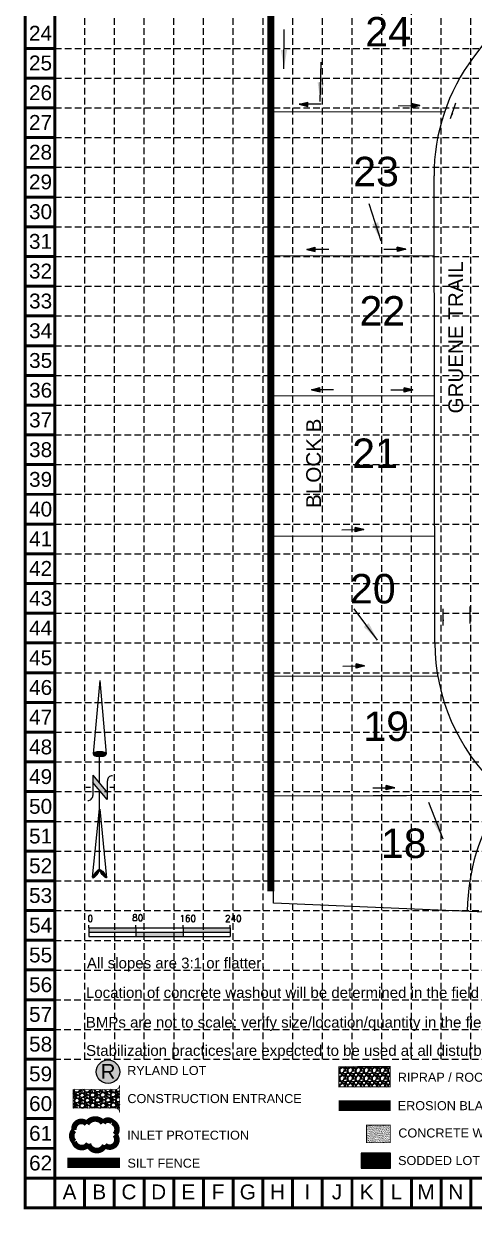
# Model space of a CAD drawing. Header units: feet. Extents: x 4581 to 6603, y 1998 to 5231.
# Drawn here: x 4581 to 5346, y 1998 to 4010 of the extents above; entities that cross this region are included whole.
import ezdxf
from ezdxf.enums import TextEntityAlignment as Align

# ---------------------------------------------------------------- set-up
doc = ezdxf.new("R2010")
doc.units = ezdxf.units.FT
doc.header["$LTSCALE"] = 0.5
doc.header["$MEASUREMENT"] = 0
doc.linetypes.add('ACAD_ISO02W100', pattern=[15, 12, -3])
doc.linetypes.add('DASHED', pattern=[0.75, 0.5, -0.25])
doc.layers.get('0').update_dxf_attribs({"linetype": 'CONTINUOUS'})
for name, color, linetype in [('1 ARROWS', 7, 'CONTINUOUS'), ('1 BLOCK NUMBERS', 7, 'CONTINUOUS'), ('1 LOT NUMBERS', 7, 'CONTINUOUS'), ('1 STREET NAMES', 7, 'CONTINUOUS'), ('1 WATER', 5, 'CONTINUOUS'), ('BASE', 7, 'CONTINUOUS'), ('GRID', 254, 'DASHED'), ('LEGEND', 7, 'CONTINUOUS'), ('lotline', 7, 'CONTINUOUS'), ('NARROW', 7, 'CONTINUOUS'), ('PL', 7, 'CONTINUOUS')]:
    doc.layers.add(name, color=color, linetype=linetype)
doc.styles.add('L120', font='simplex.shx', dxfattribs={"height": 4.8})
doc.styles.add("L200'", font='ARIAL.TTF', dxfattribs={"height": 0.001968503937008})
doc.styles.add('ROMANS', font='romans.shx', dxfattribs={"oblique": 15, "height": 10})
doc.styles.add('ryland', font='ARIAL.TTF', dxfattribs={"height": 25})
doc.styles.get("Standard").update_dxf_attribs({"font": 'ARIAL.TTF', "height": 8})
doc.dimstyles.get("Standard").update_dxf_attribs({"dimtxt": 0.18, "dimasz": 0.18, "dimexe": 0.18, "dimexo": 0.0625, "dimgap": 0.09, "dimtad": 0, "dimtih": 1, "dimtoh": 1, "dimdec": 4, "dimzin": 0, "dimdsep": 46, "dimtxsty": 'Standard', "dimcen": 0.09, "dimadec": 0, "dimazin": 0, "dimtfac": 1, "dimtdec": 4, "dimtofl": 0, "dimtmove": 0, "dimatfit": 3, "dimfxl": 0, "dimtolj": 1, "dimtzin": 0, "dimarcsym": 0})

# ---------------------------------------------------------------- blocks, each defined once
blk = doc.blocks.new('flow arrow')
at = {"layer": '1 ARROWS'}
h = blk.add_hatch(color=256, dxfattribs=at)
h.paths.add_polyline_path([(7712.200204669037, 11253.85982939965), (7702.478075900201, 11256.38426563634), (7702.481077897115, 11253.84832409164)])
h.paths.add_polyline_path([(7702.481077897116, 11253.84832409164), (7702.484079894028, 11251.31238254695), (7712.20020466902, 11253.85982939966)])
for p, q in [((7712.200204669033, 11253.85982939966), (7702.478075900201, 11256.38426563634)), ((7702.478075900201, 11256.38426563634), (7702.484079894028, 11251.31238254695)), ((7687.074698123304, 11253.8300863272), (7712.200204669033, 11253.85982939966)), ((7712.200204669033, 11253.85982939966), (7702.484079894028, 11251.31238254695))]:
    blk.add_line(p, q, dxfattribs=at)
blk = doc.blocks.new('A$C49C64A3C')
h = blk.add_hatch(color=7)
h.paths.add_polyline_path([(82.12218233609381, 7.2075095948782), (82.12218233609383, 14.415019127905), (2.122182336093829, 14.415019127905), (2.122182336093829, 7.207509594879411)])
h.paths.add_polyline_path([(82.12218233609383, 7.2075095948782), (82.12218233609381, 6.184291123645379e-08), (162.1221823360938, 6.184291123645379e-08), (162.1221823360938, 7.207509594876986)])
h.paths.add_polyline_path([(162.1221823360938, 14.415019127905), (162.1221823360938, 7.207509594876986), (242.1221823360938, 7.207509594875773), (242.1221823360938, 14.415019127905)])
at = {"color": 7}
for p, q in [((2.122182336093829, 14.415019127905), (2.122182336093829, 19.21501912790427)), ((2.122182336093829, 14.415019127905), (82.12218233609383, 14.415019127905)), ((2.122182336093829, 14.415019127905), (2.122182336093829, 6.18429112364538e-08)), ((2.122182336093829, 7.207509594879411), (242.1221823360938, 7.207509594875773)), ((2.122182336093829, 6.18429112364538e-08), (82.12218233609383, 6.18429112364538e-08)), ((82.12218233609383, 14.415019127905), (82.12218233609383, 19.21501912790427)), ((82.12218233609383, 14.415019127905), (242.1221823360938, 14.415019127905)), ((82.12218233609383, 14.415019127905), (82.12218233609383, 6.18429112364538e-08)), ((82.12218233609383, 6.18429112364538e-08), (242.1221823360938, 6.18429112364538e-08)), ((162.1221823360938, 14.415019127905), (162.1221823360938, 19.21501912790427)), ((162.1221823360938, 14.415019127905), (162.1221823360938, 6.18429112364538e-08)), ((242.1221823360938, 14.415019127905), (242.1221823360938, 19.21501912790427)), ((242.1221823360938, 14.415019127905), (242.1221823360938, 6.18429112364538e-08))]:
    blk.add_line(p, q, dxfattribs=at)
at = {"color": 7, "style": 'L120'}
for s, p in [('0', (-1.742777385516092e-06, 24.93908516749889)), ('80', (75.82820618808546, 26.10985366174009)), ('160', (155.8992816811369, 24.93908516749889)), ('240', (233.3315418504935, 24.93912702550824))]:
    blk.add_text(s, height=11, dxfattribs=at).set_placement(p)
blk = doc.blocks.new('North Arrow')
at = {"layer": 'NARROW'}
for p, q in [((32.43254981860446, 3.058265073213988), (32.43254981860446, 4.631385762768332)), ((0, 0), (22.36344290151465, 2.002084736559482)), ((0, 0), (22.3340256442134, -2.022002755547874)), ((28.76667448424996, -2.091662794246076), (34.01874137947743, 2.319861484284047)), ((36.17825519122562, 2.333068732823449), (30.46489879658111, 2.333068732823449)), ((36.15693846157228, 2.319861484284047), (31.03953994826952, -2.091662794246076)), ((39.10239171702415, 0.006637234364461619), (59.96415737125062, 2.108618273159664)), ((21.65859055236069, -0.04755806894536363), (21.65587945617517, -0.04755806894536363)), ((31.2002493849468, -0.04755806894536363), (21.65859055236069, -0.04755806894536363)), ((28.76667448424996, -2.091662794246076), (34.95439482978327, -2.091662794246076)), ((32.43254981860446, -4.261561808689294), (32.43254981860446, -2.800806882678444)), ((57.4539157862273, -0.04755806894536363), (33.41071549255503, -0.04755806894536363)), ((59.8310793026576, -2.141789640390925), (39.04486644576536, -0.007715046158409677)), ((57.69334596529006, -0.02703537367779063), (57.76929195033517, -0.01344045038422337)), ((57.76514189648879, -0.05039075473177945), (57.69334596529006, -0.02703537367779063))]:
    blk.add_line(p, q, dxfattribs=at)
blk.add_lwpolyline([(22.36469003275943, -2.029144276148145), (22.58571216360451, -1.926685835660464, 0.09157658552841703), (22.86600292222374, -1.437143250313966, 0.04830551554414139), (23.03449076013294, -0.7510674610057322), (23.07365352004581, -0.007926344824227272), (23.0138871940153, 0.8191116749912908, 0.04830551554426889), (22.86600292222374, 1.421290560665511, 0.0915765855283463), (22.58571216360451, 1.91083314601201), (22.36469003275943, 2.01329158649969), (22.14366790191434, 1.91083314601201, 0.09157658552851158), (21.86337714329511, 1.421290560665511, 0.04830551554418233), (21.71549287155813, 0.8191116749912908), (21.65572654552761, -0.007926344824227272), (21.71549287155813, -0.8349643646397453, 0.04830551554422624), (21.86337714329511, -1.437143250313966, 0.09157658552816902), (22.14366790191434, -1.926685835660464)], format="xyb", close=True, dxfattribs=at)
for points in [[(57.45558378554506, -0.03134526075882604), (57.43996657389744, 0.0836624617477355, -0.06681784727068599), (57.67471216397553, 0.4712181194372533, -0.03073031192727785), (58.00862399094058, 0.8372912985578296), (58.52165351551321, 1.292257312707079), (59.07299621394941, 1.699951556056476, -0.03073031192742202), (59.50028108291463, 1.950818694931513, -0.06681784727061153), (59.92804734067704, 2.100220530974184), (60.03732810972451, 2.061125939999329)], [(60.03732810972451, 2.061125939999329), (60.05294532137214, 1.946118217492767, -0.06681784727066456), (59.81819973129404, 1.558562559803249, -0.03073031192683177), (59.43379851860755, 1.137137013811298), (58.97125837981093, 0.7375233665334235), (58.41991568137473, 0.3298291232385964, -0.03073031192764033), (57.99263081235495, 0.07896198436355917, -0.03669233332525137), (57.76236303227506, -0.01733721801429056)], [(57.45558378554506, -0.03527464659782709), (57.43996657389744, -0.150282369049819, 0.06681784727068599), (57.67471216397553, -0.5378380267393368, 0.03073031192727785), (58.00862399094058, -0.903911205859913), (58.52165351551321, -1.358877220063732), (59.07299621394941, -1.766571463358559, 0.03073031192742202), (59.50028108291463, -2.017438602233597, 0.06681784727061153), (59.92804734067704, -2.166840438276267), (60.03732810972451, -2.127745847301412)], [(60.03732810972451, -2.127745847301412), (60.05294532137214, -2.012738124794851, 0.06681784727066456), (59.81819973129404, -1.625182467105333, 0.03073031192683177), (59.43379851860755, -1.203756921113381), (58.97125837981093, -0.804143273835507), (58.41991568137473, -0.3964490305406798, 0.03073031192764033), (57.99263081235495, -0.1455818916656426, 0.03669233332525137), (57.76236303227506, -0.04928268934236257)]]:
    blk.add_lwpolyline(points, format="xyb", dxfattribs=at)
for centre, start, end in [((30.46491631666868, 3.862994872579293), 178.8769027564139, 270), ((34.95439482978327, -3.621588933947351), 358.8769027564139, 90)]:
    blk.add_arc(centre, 1.529926139739004, start, end, dxfattribs=at)
for points in [[(23.02743242273209, -0.7618279882990464), (21.67003612299595, -0.04525802260104683), (23.06525461068304, -0.04525802260104683), (21.71626324154204, 0.8195677980802429)], [(23.06525461068304, -0.04525802260104683), (21.71626324154204, 0.8195677980802429), (23.01902749208239, 0.7489697719211108), (21.85494459723486, 1.41965102062386)], [(23.01902749208239, 0.7489697719211108), (21.85494459723486, 1.41965102062386), (22.86773874044229, 1.437300527177285), (22.14491470462235, 1.910307302568981)], [(22.86773874044229, 1.437300527177285), (22.14491470462235, 1.910307302568981), (22.58617356370451, 1.910307302568981), (22.35503797086494, 2.002084736559482)], [(31.04573626156707, -2.092600781761575), (36.15173163068903, 2.358604768796795), (28.74698772917327, -2.064361571265181), (34.01267678058502, 2.358604768796795)], [(57.44388876337325, 0.08001449623407098), (57.69525844847522, -0.01106567331589758), (57.49810575425727, 0.2124947428819723), (57.77083364797363, -0.01106567331589758)], [(57.450460519849, -0.04004572727353661), (57.68868669199946, -0.016585683588346), (57.44388876337325, 0.08001449623407098), (57.69525844847522, -0.01106567331589758)], [(57.49810575425727, 0.2124947428819723), (57.77083364797363, -0.01106567331589758), (57.59996797960412, 0.3891350717640307), (57.940056377156, 0.06345446541672572)], [(57.59996797960412, 0.3891350717640307), (57.940056377156, 0.06345446541672572), (57.68211493557828, 0.4981552747267415), (58.06984856753843, 0.1324545938769006)], [(57.68211493557828, 0.4981552747267415), (58.06984856753843, 0.1324545938769006), (57.83819415180915, 0.663755583063903), (58.29493122679196, 0.2580348277115263)], [(57.83819415180915, 0.663755583063903), (58.29493122679196, 0.2580348277115263), (58.02877508955135, 0.8569559427633067), (58.51837094691291, 0.405695102581376)], [(58.02877508955135, 0.8569559427633067), (58.51837094691291, 0.405695102581376), (58.26042950528063, 1.069476338470849), (58.73031009321494, 0.5657754006460891)], [(58.26042950528063, 1.069476338470849), (58.73031009321494, 0.5657754006460891), (58.51837094691291, 1.297176762400341), (59.04904028220699, 0.8114158579883224)], [(58.51837094691291, 1.297176762400341), (59.04904028220699, 0.8114158579883224), (58.69580837170361, 1.422756996180397), (59.26097942850902, 0.9949561996836565)], [(59.26426530671961, 0.9963362022790534), (58.69416543257103, 1.419996991044172), (59.44663154890804, 1.149516487475921), (59.00303798687673, 1.64907741756906)], [(59.44663154890804, 1.149516487475921), (59.00303798687673, 1.64907741756906), (59.61749721722299, 1.335816834307479), (59.27576588053853, 1.822957741314895)], [(59.61749721722299, 1.335816834307479), (59.27576588053853, 1.822957741314895), (59.80972109409777, 1.551097235151246), (59.4926338442383, 1.954057985367399)], [(59.80972109409777, 1.551097235151246), (59.4926338442383, 1.954057985367399), (59.93129858887187, 1.730497569169529), (59.69471535579942, 2.039618144699489)], [(59.93129858887187, 1.730497569169529), (59.69471535579942, 2.039618144699489), (60.05287608364597, 1.941637962281675), (59.93129858887187, 2.103098262887215)], [(60.05287608364597, 1.941637962281675), (59.93129858887187, 2.103098262887215), (60.03644669248388, 2.064458190925507)], [(22.86773874044229, -1.439569039612252), (21.72466817219174, -0.8747848301754857), (23.02743242273209, -0.7618279882990464), (21.67003612299595, -0.04525802260104683)], [(22.5777686330548, -1.930225321557373), (21.86334952788457, -1.446628842222708), (22.86773874044229, -1.439569039612252), (21.72466817219174, -0.8747848301754857)], [(22.36344290151465, -2.014942952937417), (22.14491470462235, -1.930225321557373), (22.5777686330548, -1.930225321557373), (21.86334952788457, -1.446628842222708)], [(57.4373170068975, -0.1421659174229717), (57.68868669199946, -0.02210569386079442), (57.450460519849, -0.04004572727353661), (57.68868669199946, -0.016585683588346)], [(57.45703227632475, -0.1932260124704044), (57.69525844847522, -0.02762570418781252), (57.4373170068975, -0.1421659174229717), (57.68868669199946, -0.02210569386079442)], [(57.52603571929285, -0.3257062591183058), (57.76426189149788, -0.05108574781843345), (57.45703227632475, -0.1932260124704044), (57.69525844847522, -0.02762570418781252)], [(57.63446970111545, -0.4802665469105705), (57.90062583830149, -0.1021458429204358), (57.52603571929285, -0.3257062591183058), (57.76426189149788, -0.05108574781843345)], [(57.78397716092513, -0.6624268860650773), (58.09120677609826, -0.2001260253382497), (57.63446970111545, -0.4802665469105705), (57.90062583830149, -0.1021458429204358)], [(57.97455809866733, -0.8735672791772231), (58.33600470472447, -0.3477863002626691), (57.78397716092513, -0.6624268860650773), (58.09120677609826, -0.2001260253382497)], [(58.24071423585337, -1.113687726247008), (58.61366141578401, -0.5423666625029), (57.97455809866733, -0.8735672791772231), (58.33600470472447, -0.3477863002626691)], [(58.61366141578401, -1.433848322321865), (58.92746278743289, -0.771447089027788), (58.24071423585337, -1.113687726247008), (58.61366141578401, -0.5423666625029)], [(58.91431927448139, -1.64498871543401), (59.20019068109468, -1.004667523229728), (58.61366141578401, -1.433848322321865), (58.92746278743289, -0.771447089027788)], [(59.11804372517508, -1.794028992899257), (59.56985198281473, -1.35518817585762), (58.91760515269198, -1.651888728247286), (59.20019068109468, -1.011567536097573)], [(59.34805520177179, -1.927889242142555), (59.81300697236293, -1.62152867174882), (59.11804372517508, -1.794028992899257), (59.56985198281473, -1.35518817585762)], [(59.53699320043597, -1.324828119304584), (59.41377276652929, -1.18406785724801), (59.20840537670301, -1.014327541233797)], [(59.58299549571166, -2.052089473381784), (59.92801271066128, -1.787128980031412), (59.34805520177179, -1.927889242142555), (59.81300697236293, -1.62152867174882)], [(59.78343406819477, -2.12522960951901), (60.04630432717022, -2.007929391147627), (59.58299549571166, -2.052089473381784), (59.92801271066128, -1.787128980031412)], [(59.92308389326354, -2.166629686616943), (60.03808963156189, -2.132129622386856), (59.78343406819477, -2.12522960951901), (60.04630432717022, -2.007929391147627)]]:
    blk.add_solid(points, dxfattribs=at)
blk = doc.blocks.new('RYLAND')
h = blk.add_hatch(color=81)
h.paths.add_polyline_path([(1.163803512038626, -1.047574358368308, 1), (-1.408206742229694, -1.047574358368308, 1)])
h.paths.add_polyline_path([(-1.347681687434942, -2.227609507270699), (1.104228271637368, -2.227609507270699), (1.104228271637368, 0.2098904927293006), (-1.347681687434942, 0.2098904927293006)], flags=25)
at = {"color": 5}
blk.add_circle((-0.1222016150955341, -1.047574358368308), 1.286005127134161, dxfattribs=at)
at = {"layer": 'BASE', "color": 5, "style": 'ryland'}
blk.add_text('R', height=1.625, dxfattribs=at).set_placement((-0.1217267078987874, -1.821359507270699), align=Align.CENTER)

msp = doc.modelspace()

# ---------------------------------------------------------------- hatches: boundary and pattern name
at = {"layer": 'BASE'}
h = msp.add_hatch(dxfattribs=at)
h.set_pattern_fill('AR-SAND', color=30, scale=1.184313445661678, style=0)
h.set_pattern_definition([(37.50000000000001, (6164.614647570298, 2022.050738943008), (-0.07460388099659002, 2.281963297062795), [0, -1.80015643740575, 0, -2.013332857624852, 0, -1.924509349200226]), (7.500000000000001, (6164.614647570298, 2022.050738943008), (2.095970347867393, 3.34230553067278), [0, -0.9711370254425755, 0, -1.622509420556498, 0, -0.6217645589723807]), (327.5, (6163.157942032133, 2022.050738943008), (3.688120078570185, 0.006702093193546066), [0, -0.5921567228308389, 0, -2.13176420219102, 0, -2.783136597304943]), (317.5, (6163.157942032133, 2022.050738943008), (3.560196157156253, 1.03944297248034), [0, -0.2960783614154194, 0, -1.39748986588078, 0, -1.598823151643265])])
h.paths.add_polyline_path([(5202.989524385287, 2110.874247367634), (5202.989524385287, 2140.482083509176), (5162.44334469653, 2140.482083509176), (5162.44334469653, 2110.874247367634)])
at = {"layer": 'LEGEND', "linetype": 'ACAD_ISO02W100'}
h = msp.add_hatch(dxfattribs=at)
h.set_pattern_fill('GRAVEL', color=240, scale=13.683208120327, style=0)
h.set_pattern_definition([(228.0128, (4141.933195111835, 1514.809836939925), (-109.4656407728681, -123.1488914404341), [1.840884087676312, -182.2478530769499]), (184.9697, (4140.701706381004, 1513.441516127848), (164.1985118320586, 13.6830891722953), [3.159014892323653, -312.7423785575847]), (132.5103999999999, (4137.554568513331, 1513.167851965471), (136.8319542004777, -150.5154080099817), [2.227462083491792, -220.5190199298498]), (267.2737, (4132.218117346404, 1509.74704993535), (13.68315363005935, 273.6641664427232), [2.876730308801307, -284.7962458384969]), (292.8337, (4132.081285265201, 1506.87357623008), (-68.41617613979288, 164.1984483455325), [2.820861770046014, -279.2656983643828]), (357.2737, (4133.175941914824, 1504.273766687235), (-273.6641664427232, 13.68315363005936), [2.876730308801307, -284.796245838497]), (37.69419999999999, (4136.049415620094, 1504.136934606023), (-177.8818060758705, -136.8319499150846), [3.804328670486393, -376.6282373475743]), (72.2553, (4139.059721406565, 1506.463079986491), (95.782604110627, 301.0305270784553), [3.591677933088396, -355.5762385246242]), (121.4296, (4140.154378056192, 1509.883882016563), (-109.4657776325649, 177.8816376475457), [2.886472752982982, -285.7611172591019]), (175.2364, (4138.649225162954, 1512.346859478244), (150.5153022722848, -13.6830922599688), [3.295354378034568, -161.4722961076531]), (222.3974, (4135.365255214077, 1512.620523640669), (-164.1985980301889, -150.5151809801482), [4.261607802659602, -421.8994871770875]), (138.8141, (4145.764493385528, 1509.610217854187), (-95.78249716404484, 82.09921195987174), [1.45453870639888, -143.9999476778546]), (171.4692, (4144.6698367359, 1510.568042422577), (177.8816820950194, -27.36652447537467), [2.767250960630551, -273.958501896414]), (225, (4141.933195111835, 1510.978538666215), (-1.519141270592494e-15, -13.68321235458141), [1.935092975584765, -17.41587782988725]), (203.1986, (4140.97537054341, 1512.620523640669), (68.4160369162965, 27.3664343745288), [1.042085764027864, -103.1661211921392]), (291.8014, (4140.017545974989, 1512.210027397031), (-13.68320689568875, 41.04962809664416), [1.473722564183578, -72.21261089311716]), (30.9638, (4140.5648742998, 1510.841706585003), (41.04959729953606, 27.36645022345871), [2.393589913280661, -77.39253984235562]), (161.5651, (4142.61735551785, 1512.073195315819), (27.36642218727993, -13.68318627129098), [1.730802678348284, -41.53930532998316]), (16.38950000000001, (4132.081285265201, 1512.210027397031), (136.8321112845983, 41.04952460790304), [2.424664478921943, -240.0423991576377]), (70.3462, (4134.407430645655, 1512.894187803046), (-54.73276745010645, -150.5153185455413), [2.034159402375931, -201.3813566557654]), (293.1986, (4142.61735551785, 1514.809836939925), (-27.3664343745288, 68.4160369162965), [2.084157844847607, -102.1240491113195]), (343.6105, (4143.438348005072, 1512.894187803046), (-136.8321112845983, 41.04952460790306), [2.424664478921925, -240.0423991576355]), (339.444, (4132.081285265201, 1503.726438362434), (-68.41606584089283, 27.3663614588573), [2.338186603601476, -114.5711983093048]), (294.7751, (4134.270598564452, 1502.905445875206), (-68.41593372545104, 150.5153361453337), [1.95913437225216, -193.9545902003349]), (66.80140000000002, (4142.754187599055, 1501.126628819539), (27.36643437452882, 68.4160369162965), [2.084157844847607, -102.1240491113195]), (17.35400000000001, (4143.575180086275, 1503.042277956419), (-177.8817331919732, -54.7327572545753), [2.293729860418534, -227.0786404370695]), (69.444, (4136.049415620094, 1501.126628819539), (-27.36636145885734, -68.41606584089281), [1.169093301800739, -115.7402916111056]), (101.3098999999996, (4141.933195111835, 1501.126628819539), (-13.68317572070145, 54.73284277424066), [0.6977067820554712, -69.07323140444589]), (165.9638, (4141.796363030631, 1501.810789225554), (41.04963183187223, -13.68318153879662), [2.820861770046011, -53.59644204691482]), (186.009, (4139.059721406565, 1502.494949631568), (136.8320777948655, 13.68319878128899), [2.614176911388474, -258.8031447808396]), (303.6901, (4140.5648742998, 1509.610217854187), (-13.68322638066662, 27.36641018954473), [1.9734196415298, -47.36208507992335]), (353.1572, (4141.659530949428, 1507.968232879732), (232.6145293632698, -27.36652567792303), [3.445349705449616, -341.0890324615627]), (60.94540000000001, (4145.080332979511, 1507.557736636094), (-54.73283285348139, -95.78246210443602), [1.408768375236386, -139.4684796446458]), (90, (4145.764493385528, 1508.789225366959), (-13.683208120327, 13.68320812032699), [0.8209924872196195, -12.86221563310738]), (120.2564, (4138.786057244158, 1502.905445875206), (54.73276251636509, -95.7824904462604), [1.900926004908308, -188.1922765470798]), (48.01279999999999, (4137.828232675738, 1504.54743084966), (109.4656407728681, 123.1488914404341), [3.681768175352624, -180.4069689892735]), (0, (4140.291210137396, 1507.284072473718), (13.683208120327, 13.68320812032699), [3.557634111285019, -10.12557400904197]), (325.3048, (4143.848844248682, 1507.284072473718), (-136.8320026478014, 95.78257464916175), [2.163506768737383, -214.1870059065035]), (254.0546, (4145.627661304325, 1506.052583742902), (-13.68320660554633, -54.73283421431572), [1.992302468735853, -97.62295780013795]), (207.646, (4145.080332979511, 1504.136934606023), (-259.9808969149787, -136.8321867441691), [3.243809733045321, -321.1376972166033]), (175.4261, (4142.206859274242, 1502.631781712781), (-177.881713203752, 13.68313698353212), [3.431734913369862, -339.7413869769973])])
h.paths.add_polyline_path([(5115.538061591667, 2205.846218087112), (5202.616241981427, 2205.691484270564), (5202.616241981427, 2239.899504571332), (5115.538061591667, 2239.768202891136)])
at = {"layer": 'LEGEND'}
h = msp.add_hatch(dxfattribs=at)
h.set_pattern_fill('GRAVEL', color=4, scale=12.44970291672194, angle=-43.93425516442545, style=0)
h.set_pattern_definition([(184.0785448355745, (-12737.33032357329, -5361.216496655048), (-149.465947986859, -11.58532023161568), [1.674933231604101, -165.8186887216761]), (141.0354448355745, (-12739.0010180255, -5361.33562434488), (116.2237569529474, -94.69070403242064), [2.874238012977763, -284.5494761368781]), (88.57614483557452, (-12741.23583963268, -5359.528192089244), (-5.363406075089284, -185.0004118373348), [2.026662238407333, -200.6398105963842]), (223.3394448355745, (-12746.89188070784, -5358.400739917907), (181.7256205669983, 170.6717188418237), [2.617400641805787, -259.1226137399613]), (248.8994448355745, (-12748.79551732968, -5360.197111581008), (58.82855915861327, 150.775909850644), [2.566568504796811, -254.0906305665659]), (313.3394448355745, (-12749.71950017612, -5362.591594315273), (-170.6717188418237, 181.7256205669983), [2.617400641805788, -259.1226137399613]), (353.7599448355745, (-12747.923128513, -5364.495230937127), (-202.9313662494744, 22.63941433040155), [3.461378452233285, -342.6761928776311]), (28.32104483557454, (-12744.48226048189, -5364.871460431234), (252.7946416588465, 136.7744733043853), [3.267897619204509, -323.5219763485725]), (77.49534483557453, (-12741.60551960574, -5363.321129979834), (40.57011718418591, 185.6553929784827), [2.626264830282477, -260.000504541132]), (131.3021448355745, (-12741.03688137928, -5360.757161836885), (89.98240280703857, -103.9835098384561), [2.998286852839977, -146.9159935406443]), (178.4631448355746, (-12743.01583749318, -5358.504730116113), (-202.6039047305734, 5.035906370325624), [3.877435074007217, -383.8663586698817]), (94.87984483557395, (-12738.10243112464, -5367.04202313886), (-10.93039045476184, 114.2589676681644), [1.323415869750456, -131.0187313419264]), (127.5349448355745, (-12738.21500929345, -5365.72339854613), (99.27519804285235, -130.2251351133393), [2.517790568769095, -249.2618638938804]), (181.0657448355745, (-12739.74896594223, -5363.726832318646), (-8.638011133476697, -8.96548728729936), [1.760649436185719, -15.84588227478023]), (159.2643448355745, (-12739.33998884287, -5362.046313584873), (62.10344851855478, -25.2590590682494), [0.9481444747317093, -93.86596685646045]), (247.8671448355745, (-12740.22671301259, -5361.710617528038), (16.94854402909691, 35.53446367385042), [1.340870353239703, -65.7028340542892]), (347.0295448355745, (-12740.73189447811, -5362.952686317759), (44.17247418142632, -7.98301700584396), [2.177814081519252, -70.41580604014638]), (117.6308448355745, (-12738.60965103973, -5363.441493980617), (9.292978254737346, -26.24149087198322), [1.574775371639067, -37.79464626844636]), (332.4552448355745, (-12745.4266940301, -5356.700572620977), (115.5688272479321, -59.48371541563674), [2.206087356843128, -218.4032085641009]), (26.4119448355745, (-12743.47066123987, -5357.720759833602), (-130.8800069545222, -64.06835600050677), [1.8507852853028, -183.2273573041868]), (249.2643448355745, (-12736.88204934764, -5361.648397078056), (25.2590590682494, 62.10344851855477), [1.8962764997605, -92.91783483143159]), (299.6762448355745, (-12737.55344146133, -5363.421845417501), (-63.74090243051605, 113.2764917732461), [2.206087356843126, -218.4032085641009]), (295.5097448355746, (-12750.78225927558, -5362.259173019024), (-27.55145676395057, 61.12099136730208), [2.127405234409445, -104.2429062848744]), (250.8408448355745, (-12749.86606226112, -5364.179183443452), (50.19077008537318, 141.8103351536847), [1.782523564210413, -176.4700943005921]), (22.86714483557454, (-12745.43040296297, -5370.700261675596), (61.12102088329075, 27.5513917814406), [1.896276499760503, -92.91783483143172]), (333.4197448355745, (-12743.68315270773, -5369.963374351443), (-151.1033031226798, 76.43223866503037), [2.086956149633015, -206.6080985770372]), (25.50974483557453, (-12749.82349037431, -5366.467637530003), (-61.12099136730209, -27.55145676395054), [1.063702617204723, -105.3066089020792]), (57.37564483557452, (-12745.96833203375, -5370.181981167945), (25.58657705547233, 44.49993280291918), [0.6348103517236514, -62.84646136499691]), (122.0295448355745, (-12745.62608645586, -5369.647326857725), (18.25846675395723, -34.87949719386798), [2.566568504796808, -48.76486383965395]), (142.0747448355744, (-12746.98728293541, -5367.47145094001), (98.2928454610041, -77.41460405903099), [2.378515742239726, -235.4727223397542]), (259.7558448355745, (-12741.50931523955, -5363.75957992388), (8.310516623488475, 26.56898504902177), [1.79552105405547, -43.09251774703421]), (309.2229448355745, (-12741.82863749377, -5365.526478742286), (135.1371450241307, -164.7771790778665), [3.134760496213059, -310.3407537878677]), (17.01114483557456, (-12739.84640661936, -5367.954945392784), (-96.32800084070743, -28.20636096166685), [1.28177161349402, -126.8957632269955]), (46.06574483557452, (-12738.62071163227, -5367.579952209671), (-0.327476052485542, 17.6034929733936), [0.7469821750033161, -11.70272074171862]), (76.3221448355745, (-12746.90745237187, -5367.029726235376), (-24.60418822740515, -97.31040328247913), [1.729562528002679, -171.2272380591937]), (4.078544835574532, (-12746.49847527252, -5365.349207501609), (149.465947986859, 11.5853202316157), [3.349866463208202, -164.1437554900719]), (316.0657448355745, (-12743.15708636809, -5365.110952121899), (17.60349297339361, 0.3274760524855442), [3.236922758347705, -9.212780158374235]), (281.3705448355745, (-12740.82606039473, -5367.35683432163), (-29.18866006550935, 149.1385037933888), [1.968472326974573, -194.8786109740476]), (210.1203448355745, (-12740.4379681695, -5369.286669027642), (-43.51751845626648, -27.22393168306097), [1.812701644080549, -88.82250505697606]), (163.7117448355745, (-12742.00590873448, -5370.19631652102), (-256.7243193861464, 74.46721024931378), [2.951388821952668, -292.1879789117276]), (131.4918448355745, (-12744.83884141284, -5369.368538040781), (-107.9133401209138, 121.2595527114372), [3.122373041810945, -309.1145949973048])])
edge = h.paths.add_edge_path()
edge.add_line((4743.504469176897, 2161.946086449151), (4743.504469176897, 2208.637458165646))
edge.add_arc((4735.722575454711, 2208.637458165634), 7.781893722186733, -89.96094406197483, 9.271161616197787e-11, ccw=False)
edge.add_line((4735.727880018816, 2200.855566251388), (4664.411593895514, 2200.84910666316))
edge.add_line((4664.411593895514, 2200.84910666316), (4664.411593895514, 2169.698198408287))
edge.add_line((4664.411593895514, 2169.698198408287), (4735.717270890643, 2169.727978363365))
edge.add_arc((4735.722575454739, 2161.946086449148), 7.781893722158031, 2.5693225325085223e-11, 90.03905593795957, ccw=False)
h = msp.add_hatch(dxfattribs=at)
h.set_pattern_fill('ANSI31', color=2, scale=118.2942101632344, style=0)
h.set_pattern_definition([(44.99999999999999, (5093.588192393061, 2005.387847455107), (-10.4558297726912, 10.4558297726912), [])])
h.paths.add_polyline_path([(5153.550257387937, 2093.047540619787), (5153.550257387937, 2091.552734575772), (5153.550257387937, 2067.849382554542), (5203.572087087744, 2067.849382554542), (5203.572087087744, 2093.047540619787)])
h = msp.add_hatch(dxfattribs=at)
h.set_pattern_fill('ANSI31', color=2, scale=5.914710508161718, style=0)
h.set_pattern_definition([(44.99999999999999, (5093.588192393061, 2005.387847455107), (-0.5227914886345603, 0.5227914886345599), [])])
h.paths.add_polyline_path([(5153.550257387937, 2093.047540619787), (5153.550257387937, 2091.552734575772), (5153.550257387937, 2067.849382554542), (5203.572087087744, 2067.849382554542), (5203.572087087744, 2093.047540619787)])

# ---------------------------------------------------------------- linework, layer by layer
at = {"layer": '1 WATER', "const_width": 12}
msp.add_lwpolyline([(5328.426687059655, 4279.602516532787), (5000.382521583288, 4279.602516532787), (5000.382521583288, 2537.147528611448)], dxfattribs=at)
at = {"layer": 'BASE', "const_width": 5.044362152695202}
for points in [[(6600.847265667852, 2000.338164780284), (6600.847265667852, 5228.72994250505), (4583.102404589737, 5228.72994250505), (4583.102404589737, 2000.338164780284)], [(6550.40364414092, 2050.78178630708), (6550.40364414092, 5178.286320978254), (4633.546026116806, 5178.286320978254), (4633.546026116806, 2050.78178630708)]]:
    msp.add_lwpolyline(points, close=True, dxfattribs=at)
for points in [[(4633.546026116806, 3967.63940433133), (4583.102404589737, 3967.63940433133)], [(4633.546026116806, 3917.195782804398), (4583.102404589737, 3917.195782804398)], [(4633.546026116806, 3866.752161277466), (4583.102404589737, 3866.752161277466)], [(4633.546026116806, 3816.308539750396), (4583.102404589737, 3816.308539750396)], [(4633.546026116806, 3765.864918223601), (4583.102404589737, 3765.864918223601)], [(4633.546026116806, 3715.421296696532), (4583.102404589737, 3715.421296696532)], [(4633.546026116806, 3664.977675169736), (4583.102404589737, 3664.977675169736)], [(4633.546026116806, 3614.534053642667), (4583.102404589737, 3614.534053642667)], [(4633.546026116806, 3564.090432115735), (4583.102404589737, 3564.090432115735)], [(4633.546026116806, 3513.646810588803), (4583.102404589737, 3513.646810588803)], [(4633.546026116806, 3463.203189061734), (4583.102404589737, 3463.203189061734)], [(4633.546026116806, 3412.759567534938), (4583.102404589737, 3412.759567534938)], [(4633.546026116806, 3362.315946007869), (4583.102404589737, 3362.315946007869)], [(4633.546026116806, 3311.872324481073), (4583.102404589737, 3311.872324481073)], [(4633.546026116806, 3261.428702954004), (4583.102404589737, 3261.428702954004)], [(4633.546026116806, 3210.985081427072), (4583.102404589737, 3210.985081427072)], [(4633.546026116806, 3160.541459900139), (4583.102404589737, 3160.541459900139)], [(4633.546026116806, 3110.09783837307), (4583.102404589737, 3110.09783837307)], [(4633.546026116806, 3059.654216846275), (4583.102404589737, 3059.654216846275)], [(4633.546026116806, 3009.210595319205), (4583.102404589737, 3009.210595319205)], [(4633.546026116806, 2958.76697379241), (4583.102404589737, 2958.76697379241)], [(4633.546026116806, 2908.32335226534), (4583.102404589737, 2908.32335226534)], [(4633.546026116806, 2857.879730738408), (4583.102404589737, 2857.879730738408)], [(4633.546026116806, 2807.436109211476), (4583.102404589737, 2807.436109211476)], [(4633.546026116806, 2756.992487684407), (4583.102404589737, 2756.992487684407)], [(4633.546026116806, 2706.548866157611), (4583.102404589737, 2706.548866157611)], [(4633.546026116806, 2656.105244630542), (4583.102404589737, 2656.105244630542)], [(4633.546026116806, 2605.661623103746), (4583.102404589737, 2605.661623103746)], [(4633.546026116806, 2555.218001576677), (4583.102404589737, 2555.218001576677)], [(4633.546026116806, 2504.774380049745), (4583.102404589737, 2504.774380049745)], [(4633.546026116806, 2454.330758522813), (4583.102404589737, 2454.330758522813)], [(4633.546026116806, 2403.887136995743), (4583.102404589737, 2403.887136995743)], [(4633.546026116806, 2353.443515468948), (4583.102404589737, 2353.443515468948)], [(4633.546026116806, 2302.999893941878), (4583.102404589737, 2302.999893941878)], [(4633.546026116806, 2252.556272415083), (4583.102404589737, 2252.556272415083)], [(4633.546026116806, 2202.112650888014), (4583.102404589737, 2202.112650888014)], [(4633.546026116806, 2151.669029361081), (4583.102404589737, 2151.669029361081)], [(4633.546026116806, 2101.225407834149), (4583.102404589737, 2101.225407834149)], [(4633.546026116806, 2050.78178630708), (4583.102404589737, 2050.78178630708)], [(4633.546026116806, 2050.78178630708), (4633.546026116806, 2000.338164780284)], [(4683.989647643739, 2050.78178630708), (4683.989647643739, 2000.338164780284)], [(4734.43326917067, 2050.78178630708), (4734.43326917067, 2000.338164780284)], [(4784.876890697603, 2050.78178630708), (4784.876890697603, 2000.338164780284)], [(4835.320512224535, 2050.78178630708), (4835.320512224535, 2000.338164780284)], [(4885.764133751468, 2050.78178630708), (4885.764133751468, 2000.338164780284)], [(4936.2077552784, 2050.78178630708), (4936.2077552784, 2000.338164780284)], [(4986.651376805469, 2050.78178630708), (4986.651376805469, 2000.338164780284)], [(5037.094998332402, 2050.78178630708), (5037.094998332402, 2000.338164780284)], [(5087.538619859334, 2050.78178630708), (5087.538619859334, 2000.338164780284)], [(5137.982241386267, 2050.78178630708), (5087.538619859334, 2050.78178630708)], [(5137.982241386267, 2050.78178630708), (5137.982241386267, 2000.338164780284)], [(5188.425862913199, 2050.78178630708), (5188.425862913199, 2000.338164780284)], [(5238.869484440132, 2050.78178630708), (5238.869484440132, 2000.338164780284)], [(5289.313105967063, 2050.78178630708), (5289.313105967063, 2000.338164780284)], [(5339.756727494133, 2050.78178630708), (5339.756727494133, 2000.338164780284)]]:
    msp.add_lwpolyline(points, dxfattribs=at)
at = {"layer": 'BASE', "color": 30, "linetype": 'Continuous', "const_width": 1.480391807077097}
msp.add_lwpolyline([(5162.44334469653, 2110.874247367634), (5202.989524385287, 2110.874247367634), (5202.989524385287, 2140.482083509176), (5162.44334469653, 2140.482083509176)], close=True, dxfattribs=at)
at = {"layer": 'GRID', "color": 253, "linetype": 'DASHED', "ltscale": 45}
for p, q in [((4684.450121057179, 2252.563370372292), (4684.177126687884, 5176.39104321737)), ((4735.107725277618, 2252.555405937565), (4734.4805364221, 5176.368326644984)), ((4785.400374378881, 2252.547498881413), (4784.935544749256, 5176.235397199483)), ((4836.112692363358, 2252.539525844537), (4835.313682080901, 5176.157336867385)), ((4886.096492772664, 2252.531667345859), (4885.883497468767, 5176.547467655202)), ((4936.229260162948, 2252.523785426456), (4936.387408567844, 5176.453715516106)), ((4987.053129321106, 2252.515794851402), (4986.781673409376, 5176.267796556585)), ((5037.675972709058, 2252.507835881804), (5037.160684748005, 5176.310922920286)), ((5087.718598627835, 2252.499968134525), (5087.729917464548, 5176.280517077686)), ((5138.301139476208, 2252.492015501329), (5138.247188384718, 5176.268622441165)), ((5188.432808773575, 2252.484133754569), (5188.533492553606, 5176.262281166466)), ((5238.890688269523, 2252.476200720745), (5239.198054460854, 5176.195441473131)), ((5289.313105967063, 2252.468273262256), (5289.313105967063, 5178.286320978254)), ((5339.756727494133, 2252.460342470082), (5339.756727494133, 5178.286320978254)), ((4633.546026116806, 3967.63940433133), (6550.40364414092, 3967.63940433133)), ((4633.546026116806, 3917.195782804398), (6550.40364414092, 3917.195782804398)), ((4633.546026116806, 3866.752161277466), (6550.40364414092, 3866.752161277466)), ((4633.546026116806, 3816.308539750396), (6550.40364414092, 3816.308539750396)), ((4633.546026116806, 3765.864918223601), (6550.40364414092, 3765.864918223601)), ((4633.546026116806, 3715.421296696532), (6550.40364414092, 3715.421296696532)), ((4633.546026116806, 3664.977675169736), (6550.40364414092, 3664.977675169736)), ((4633.546026116806, 3614.534053642667), (6550.40364414092, 3614.534053642667)), ((4633.546026116806, 3564.090432115735), (6550.40364414092, 3564.090432115735)), ((4633.546026116806, 3513.646810588803), (6550.40364414092, 3513.646810588803)), ((4633.546026116806, 3463.203189061734), (6550.40364414092, 3463.203189061734)), ((4633.546026116806, 3412.759567534938), (6550.40364414092, 3412.759567534938)), ((4633.546026116806, 3362.315946007869), (6550.40364414092, 3362.315946007869)), ((4633.546026116806, 3311.872324481073), (6550.40364414092, 3311.872324481073)), ((4633.546026116806, 3261.428702954004), (6550.40364414092, 3261.428702954004)), ((4633.546026116806, 3210.985081427072), (6550.40364414092, 3210.985081427072)), ((4633.546026116806, 3160.541459900139), (6550.40364414092, 3160.541459900139)), ((4633.546026116806, 3110.09783837307), (6550.40364414092, 3110.09783837307)), ((4633.546026116806, 3059.654216846275), (6550.40364414092, 3059.654216846275)), ((4633.546026116806, 3009.210595319205), (6550.40364414092, 3009.210595319205)), ((4633.546026116806, 2958.76697379241), (6550.40364414092, 2958.76697379241)), ((4633.546026116806, 2908.32335226534), (6550.40364414092, 2908.32335226534)), ((4633.546026116806, 2857.879730738408), (6550.40364414092, 2857.879730738408)), ((4633.546026116806, 2807.436109211476), (6550.40364414092, 2807.436109211476)), ((4633.546026116806, 2756.992487684407), (6550.40364414092, 2756.992487684407)), ((4633.546026116806, 2706.548866157611), (6550.40364414092, 2706.548866157611)), ((4633.06711439526, 2655.936590700579), (6549.92473241951, 2655.936590700579)), ((4633.06711439526, 2605.492969173647), (6549.92473241951, 2605.492969173647)), ((4633.06711439526, 2555.049347646578), (6549.92473241951, 2555.049347646578)), ((4633.06711439526, 2504.605726119783), (6549.92473241951, 2504.605726119783)), ((4633.06711439526, 2454.162104592714), (6549.92473241951, 2454.162104592714)), ((4632.804414739639, 2403.758053364011), (6548.320784607032, 2403.650331712279)), ((4632.44700802763, 2353.172132942489), (6548.324863306309, 2353.512321850545)), ((4632.615392794361, 2302.84097406521), (6548.51115165278, 2302.706237814944)), ((4632.616123313941, 2252.571519760683), (6548.444664692659, 2252.270311450445))]:
    msp.add_line(p, q, dxfattribs=at)
at = {"layer": 'LEGEND', "color": 240, "linetype": 'Continuous', "const_width": 1.710401015040874}
msp.add_lwpolyline([(5115.538061591667, 2205.846218087112), (5202.616241981427, 2205.691484270564), (5202.616241981427, 2239.899504571332), (5115.538061591667, 2239.768202891136)], close=True, dxfattribs=at)
at = {"layer": 'LEGEND', "color": 4, "const_width": 1.244970291672194}
msp.add_lwpolyline([(4743.504469176897, 2161.946086449151), (4743.504469176897, 2208.637458165646, -0.4140139244211871), (4735.727880018816, 2200.855566251388), (4664.411593895514, 2200.84910666316), (4664.411593895514, 2169.698198408288), (4735.717270890643, 2169.727978363365, -0.4144132285109485)], format="xyb", close=True, dxfattribs=at)
at = {"layer": 'LEGEND', "color": 84, "const_width": 17.78194687501883}
msp.add_lwpolyline([(5115.088031256957, 2173.709419609662), (5203.487760974221, 2173.710842090799)], dxfattribs=at)
at = {"layer": 'LEGEND', "color": 170, "ltscale": 100, "const_width": 9.460731021013302}
msp.add_lwpolyline([(4687.638125263889, 2142.78194300497, 0.5205670505517462), (4687.638125263889, 2142.78194300497, 0.7651954600696135), (4666.237783564218, 2132.008767827374, 0.4178788784126488), (4666.105216872141, 2112.625292979248, 0.6649002420699669), (4690.560843852573, 2108.892007372864, 0.744833174426672), (4718.143448537057, 2106.576191653195, 0.9756416855879776), (4735.326103622017, 2124.325674445001, 0.5205670505517462), (4731.047594536914, 2145.708270056315, 0.5205670505517462), (4715.359721628074, 2144.282761987843, 0.5402640007904789), (4687.638125263889, 2142.78194300497)], format="xyb", close=True, dxfattribs=at)
at = {"layer": 'LEGEND', "color": 2}
msp.add_lwpolyline([(5153.550257387937, 2091.552734575772), (5153.550257387937, 2067.849382554542), (5203.572087087744, 2067.849382554542), (5203.572087087744, 2093.047540619787), (5153.550257387937, 2093.047540619787)], close=True, dxfattribs=at)
at = {"layer": 'LEGEND', "color": 200, "const_width": 17.78194687501883}
msp.add_lwpolyline([(4654.638554071461, 2076.522757505943), (4743.864652417001, 2076.522757505943)], dxfattribs=at)
at = {"layer": 'lotline'}
for p, q in [((5002.078868835176, 3859.912071416922), (5295.328426011142, 3860.442371306902)), ((5002.520069903307, 3615.933107212515), (5277.51962025809, 3616.430404574908)), ((5002.950458166033, 3377.933496360011), (5277.950008520816, 3378.430793722404)), ((5003.380846428759, 3139.933885507507), (5278.380396783541, 3140.4311828699)), ((5003.810149679029, 2902.534273673959), (5283.511591816276, 2903.040073735279)), ((5004.177245550156, 2699.534605593883), (5230.433340430864, 2699.943757387275)), ((5173.92681194641, 2700.032616531407), (5397.780812106586, 2700.246381359423))]:
    msp.add_line(p, q, dxfattribs=at)
at = {"layer": 'PL'}
for p, q in [((5004.506360000001, 2517.5349), (5000.016810000001, 5000.20402)), ((5415.942056569396, 4048.782979982077), (5344.000319474902, 3952.586728507578)), ((5278.708558793915, 2958.961478572453), (5277.275641408683, 3751.347818137689)), ((6362.20473, 2459.45673), (5004.506360000001, 2517.5349)), ((5334.293654181587, 2517.911854602174), (5333.675194486103, 2503.45406998803))]:
    msp.add_line(p, q, dxfattribs=at)
for centre, start, end in [((5612.275093659056, 3751.953616742742), 143.208499269912, 180.1036111111086), ((5613.708011044288, 2959.567277177506), 180.1036111111086, 226.7777664977872), ((5668.987571619069, 2503.594675049158), 143.7368075700737, 177.5505555555613)]:
    msp.add_arc(centre, 335, start, end, dxfattribs=at)

# ---------------------------------------------------------------- block references
at = {"color": 7, "xscale": 15.47497842944222, "yscale": 15.47497842944233, "zscale": 15.47497842944576}
msp.add_blockref('RYLAND', (4725.623252706326, 2247.469021460631), dxfattribs=at)
at = {"layer": '1 ARROWS', "color": 7, "yscale": 1.471067146690984, "zscale": 1.47106714669066}
for p, xscale, rotation in [((16393.71047747775, 20428.12895916491), 1.471067146690984, 180), ((-6151.854667705486, 20384.54674063237), -1.471067146691438, 180.2072222222332), ((16406.59459001094, 20181.69214855399), 1.471067146690984, 180), ((-6175.715948291168, 20140.85526917372), -1.471067146691438, 180.2072222222332), ((16414.52450054896, 19943.67952963074), 1.471067146690984, 180), ((-6163.933029410387, 19902.16935517056), -1.471067146691441, 180.2072222222686), ((-6247.101125294825, 19665.09146445357), -1.471067146691441, 180.2072222222686), ((-6245.806932000489, 19433.78209395314), -1.471067146691441, 180.2072222222686), ((-6194.490688703665, 19227.2490032299), -1.471067146691441, 180.2072222222686)]:
    msp.add_blockref('flow arrow', p, dxfattribs=dict(at, xscale=xscale, rotation=rotation))
at = {"layer": '1 LOT NUMBERS'}
msp.add_blockref('A$C49C64A3C', (4688.995064740735, 2460.888909984609), dxfattribs=at)
at = {"layer": 'BASE', "xscale": 5.578125000006366, "yscale": 5.578125000006366, "zscale": 5.578125000006489, "rotation": 270}
msp.add_blockref('North Arrow', (4709.603837843159, 2894.965134219746), dxfattribs=at)

# ---------------------------------------------------------------- texts
at = {"layer": '1 BLOCK NUMBERS'}
msp.add_text('BLOCK B', height=25, rotation=90, dxfattribs=at).set_placement((5085.241494902699, 3188.020569021902))
at = {"layer": '1 LOT NUMBERS', "color": 7}
for s, p in [('24', (5160.553856851297, 3970.946697015862)), ('23', (5139.985493259181, 3733.70062494986)), ('22', (5150.670233332323, 3497.295208275254)), ('21', (5138.286351311679, 3255.704633116912)), ('20', (5134.476120924952, 3025.853921119088)), ('19', (5157.184478548686, 2792.427644797274)), ('18', (5187.055741918954, 2593.870605075995))]:
    msp.add_text(s, height=50, dxfattribs=at).set_placement(p)
at = {"layer": '1 STREET NAMES'}
msp.add_text('GRUENE TRAIL', height=25, rotation=90.0677777777735, dxfattribs=at).set_placement((5326.637800060126, 3348.245913446396))
at = {"layer": 'BASE'}
for s, p in [('24', (4609.135124589699, 3993.355965668743)), ('25', (4609.134948560716, 3942.912277232528)), ('26', (4609.134948560716, 3892.46868428404)), ('27', (4609.134983766608, 3842.02504359162)), ('28', (4609.135018972296, 3791.58141881389)), ('29', (4609.135018972364, 3741.137809950712)), ('30', (4609.135018972364, 3690.694217002224)), ('31', (4609.135054178257, 3640.250576309804)), ('32', (4609.135089383944, 3589.806951532074)), ('33', (4609.290311727622, 3539.023422563826)), ('34', (4609.290311727622, 3488.579829615339)), ('35', (4609.290346933514, 3438.136188922918)), ('36', (4609.290382139201, 3387.692564145188)), ('37', (4609.29038213927, 3337.248955282011)), ('38', (4609.29038213927, 3286.805362333523)), ('39', (4609.290417345162, 3236.361721641103)), ('40', (4609.290452550849, 3185.918096863372)), ('41', (4609.290276521866, 3135.474408427157)), ('42', (4609.230778730805, 3085.244898780961)), ('43', (4609.290311727758, 3034.587174786249)), ('44', (4609.290346933446, 2984.143550008518)), ('45', (4609.290346933514, 2933.699941145341)), ('46', (4609.290346933514, 2883.256348196853)), ('47', (4609.290382139407, 2832.812707504433)), ('48', (4609.290417345093, 2782.369082726702)), ('49', (4609.300979083037, 2732.049512315679)), ('50', (4609.300979083037, 2681.605919367191)), ('51', (4609.301014288929, 2631.162278674771)), ('52', (4609.301049494616, 2580.718653897041)), ('53', (4609.301049494684, 2530.275045033864)), ('54', (4609.301049494684, 2479.831452085376)), ('55', (4609.301084700576, 2429.387811392955)), ('56', (4609.301119906264, 2378.944186615225)), ('57', (4609.300943877281, 2328.50049817901)), ('58', (4609.300943877281, 2278.056905230522)), ('59', (4609.300979083173, 2227.613264538102)), ('60', (4609.301014288861, 2177.169639760371)), ('61', (4609.301014288929, 2126.726030897194)), ('62', (4609.301014288929, 2076.282437948706)), ('A', (4658.388430251575, 2027.310745898219)), ('B', (4708.832051778644, 2027.310745898219)), ('C', (4759.27567330544, 2027.310745898219)), ('D', (4809.719294832509, 2027.310745898219)), ('E', (4860.162916359442, 2027.310745898219)), ('F', (4910.606537886374, 2027.310745898219)), ('G', (4961.050159413307, 2027.310745898219)), ('H', (5011.493780940239, 2027.310745898219)), ('I', (5061.937402467308, 2027.310745898219)), ('J', (5112.381023994103, 2027.310745898219)), ('K', (5162.824645521173, 2027.310745898219)), ('L', (5213.268267048105, 2027.310745898219)), ('M', (5263.711888575037, 2027.310745898219)), ('N', (5314.155510101969, 2027.310745898219))]:
    msp.add_text(s, height=25.221810763476, dxfattribs=at).set_placement(p, align=Align.MIDDLE_CENTER)
at = {"layer": 'BASE', "color": 7, "style": "L200'"}
for s, p in [('All slopes are 3:1 or flatter.', (4687.834505848295, 2406.590979514765)), ('Location of concrete washout will be determined in the field and will be reflected on this Site Map.', (4686.299492971151, 2356.389017458935)), ('BMPs are not to scale; verify size/location/quantity in the field prior to installation.', (4686.114138700106, 2305.988012248719)), ('Stabilization practices are expected to be used at all disturbed areas; Ryland lots are the disturbed area.', (4686.504543842562, 2258.151266407112))]:
    msp.add_text(s, height=18.24949415594081, dxfattribs=at).set_placement(p)
at = {"layer": 'LEGEND', "style": "L200'"}
for s, p in [('RYLAND LOT', (4756.359430596597, 2225.725362789796)), ('RIPRAP / ROCK DAM', (5215.761884569616, 2214.215918031133)), ('CONSTRUCTION ENTRANCE', (4756.674430234997, 2178.010120163121)), ('EROSION BLANKET / SILT FENCE', (5215.704988749984, 2165.987411875613)), ('CONCRETE WASHOUT', (5216.662339319795, 2119.631948944759)), ('INLET PROTECTION', (4756.289373826387, 2115.918816717597)), ('SILT FENCE', (4756.767490372856, 2068.44554183688)), ('SODDED LOT', (5216.261320994319, 2072.862336982445))]:
    msp.add_text(s, height=15.31182390334563, dxfattribs=at).set_placement(p)

# ---------------------------------------------------------------- leaders
at = {"layer": '1 ARROWS', "color": 7, "linetype": 'Continuous'}
for points, override in [([(5022.471329743108, 3933.218384901675), (5022.573557017577, 3999.451279418323)], {"dimscale": 40, "dimasz": 0.8, "dimgap": 0.09, "dimtad": 0, "dimdec": 1, "dimpost": "'", "dimtxsty": 'ROMANS', "dimtdec": 1}), ([(5084.221669358966, 3877.831284509241), (5085.642586180435, 3944.04901447528)], {"dimscale": 40, "dimasz": 0.8, "dimgap": 0.09, "dimtad": 0, "dimdec": 1, "dimpost": "'", "dimtxsty": 'ROMANS', "dimtdec": 1}), ([(5305.414536841616, 3848.471640071015), (5314.49326879878, 3875.472805604519)], {"dimscale": 40, "dimasz": 0.25, "dimgap": 0.09, "dimtad": 0, "dimdec": 1, "dimpost": "'", "dimtxsty": 'ROMANS', "dimtdec": 1}), ([(5187.367939247977, 3640.695291177842), (5166.915768819134, 3703.691445752694)], {"dimscale": 40, "dimasz": 0.8, "dimgap": 0.09, "dimtad": 0, "dimdec": 1, "dimpost": "'", "dimtxsty": 'ROMANS', "dimtdec": 1}), ([(5338.516761552788, 2992.03865078528), (5338.659740269704, 3020.524890818042)], {"dimscale": 40, "dimasz": 0.25, "dimgap": 0.09, "dimtad": 0, "dimdec": 1, "dimpost": "'", "dimtxsty": 'ROMANS', "dimtdec": 1}), ([(5181.540365739402, 2963.629993010829), (5141.618393140421, 3016.479239649501)], {"dimscale": 40, "dimasz": 0.8, "dimgap": 0.09, "dimtad": 0, "dimdec": 1, "dimpost": "'", "dimtxsty": 'ROMANS', "dimtdec": 1}), ([(5292.620144834964, 2988.472506457545), (5292.763123551882, 3016.958746490307)], {"dimscale": 40, "dimasz": 0.25, "dimgap": 0.09, "dimtad": 0, "dimdec": 1, "dimpost": "'", "dimtxsty": 'ROMANS', "dimtdec": 1}), ([(5292.632434276502, 2626.091763221362), (5268.563683458498, 2687.79672250771)], {"dimscale": 40, "dimasz": 0.8, "dimgap": 0.09, "dimtad": 0, "dimdec": 1, "dimpost": "'", "dimtxsty": 'ROMANS', "dimtdec": 1})]:
    msp.add_leader(points, dimstyle='Standard', override=override, dxfattribs=at)

doc.saveas('drawing.dxf')
